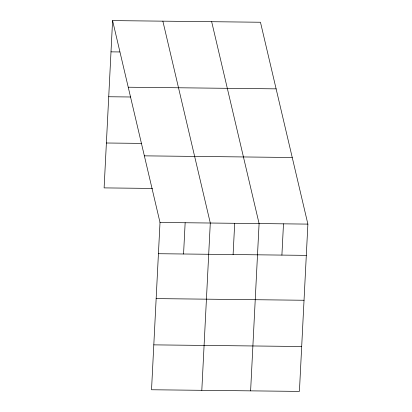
<?xml version="1.0" encoding="UTF-8"?>
<svg xmlns="http://www.w3.org/2000/svg" width="412" height="412" viewBox="0 0 412 412"><rect width="100%" height="100%" fill="white"/><g stroke="black" fill="none" stroke-linecap="round" stroke-linejoin="round"><path stroke-width="0.62" d="M112.584 20.6L160.011 222.465L151.534 389.757L299.416 391.4L307.888 224.107L260.466 22.243L112.584 20.6L104.112 187.893L152.502 188.433M183.567 253.998L185.148 222.743M201.813 390.313L210.29 223.021L162.864 21.161M233.104 254.549L234.691 223.294M250.614 390.859L259.091 223.567L211.665 21.702M281.906 255.09L283.487 223.834M111.003 51.855L119.799 51.953M128.235 87.215L276.117 88.858M108.727 96.748L130.722 96.99M106.384 143L141.579 143.391M144.36 155.849L292.237 157.492M160.011 222.465L307.888 224.107M158.424 253.715L306.307 255.363M156.153 298.607L304.03 300.255M153.81 344.865L301.687 346.507"/></g></svg>
